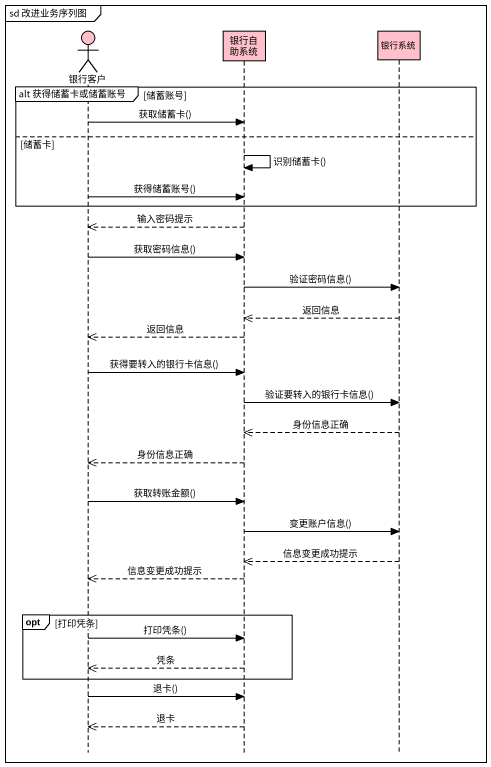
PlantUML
@startuml
mainframe sd 改进业务序列图
hide footbox
actor 银行客户 #FFC0CB
participant 银行自助系统 #FFC0CB
participant 银行系统 #FFC0CB

group alt 获得储蓄卡或储蓄账号 [储蓄账号]
  银行客户 -> 银行自助系统 : 获取储蓄卡()
else 储蓄卡
  银行自助系统 -> 银行自助系统 : 识别储蓄卡()
  银行客户 -> 银行自助系统 : 获得储蓄账号()
end
银行自助系统 -->> 银行客户 : 输入密码提示
银行客户 -> 银行自助系统 : 获取密码信息()
银行自助系统 -> 银行系统 : 验证密码信息()
银行系统 -->> 银行自助系统 : 返回信息
银行自助系统 -->> 银行客户 : 返回信息
银行客户 -> 银行自助系统 : 获得要转入的银行卡信息()
银行自助系统 -> 银行系统 : 验证要转入的银行卡信息()
银行系统 -->> 银行自助系统 : 身份信息正确
银行自助系统 -->> 银行客户 : 身份信息正确
银行客户 -> 银行自助系统 : 获取转账金额()
银行自助系统 -> 银行系统 : 变更账户信息()
银行系统 -->> 银行自助系统 : 信息变更成功提示
银行自助系统 -->> 银行客户 : 信息变更成功提示
opt 打印凭条
  银行客户 -> 银行自助系统 : 打印凭条()
  银行自助系统 -->> 银行客户 : 凭条
end
银行客户 -> 银行自助系统 : 退卡()
银行自助系统 -->> 银行客户 : 退卡
@enduml
